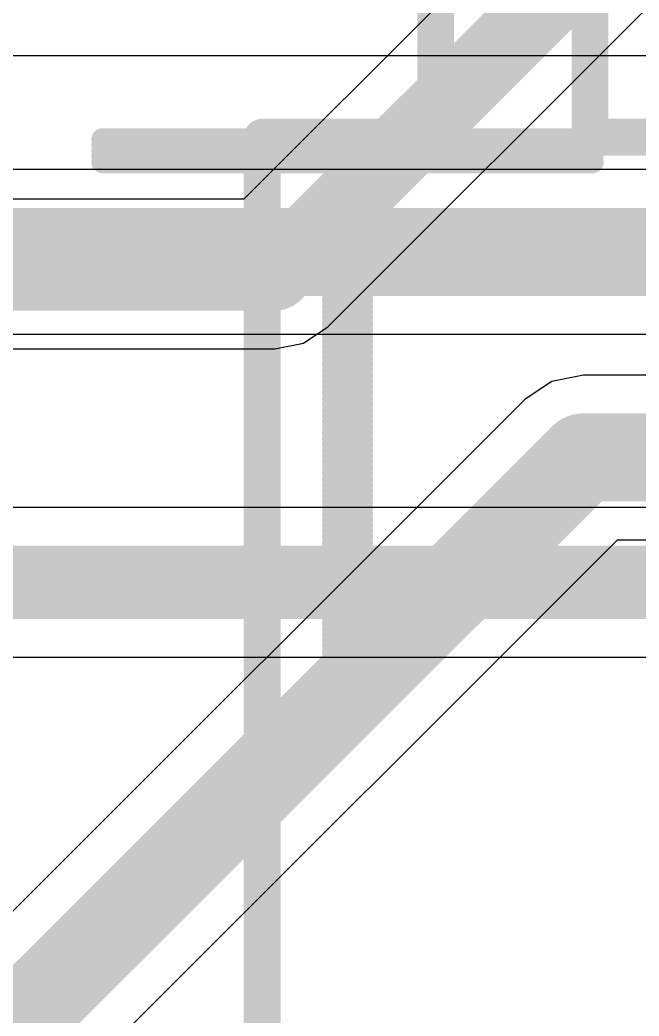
# Model space of a CAD drawing. Header units: inches. Extents: x -4.4 to 45.3, y -0.3 to 53.7.
# Drawn here: x 20.607 to 22.748, y 3.325 to 6.772 of the extents above; entities that cross this region are included whole.
import ezdxf

# ---------------------------------------------------------------- set-up
doc = ezdxf.new("R2010")
doc.units = ezdxf.units.IN
for name, color, linetype in [('Bottom Layer', 5, 'Continuous'), ('Bottom Overlay', 54, 'Continuous'), ('Signal_1', 16, 'Continuous'), ('Signal_2', 76, 'Continuous'), ('Top Layer', 1, 'Continuous'), ('Top Overlay', 2, 'Continuous')]:
    doc.layers.add(name, color=color, linetype=linetype)

# ---------------------------------------------------------------- blocks, each defined once
blk = doc.blocks.new('SFW5R_1STE1LF_26')
at = {"layer": 'Top Overlay'}
for points in [[(-4.8, 0.55, 0.127, 0.127, 0), (-4.8, -3.75, 0.127, 0.127, 0)], [(-5.4, -3.75, 0.127, 0.127, 0), (-5.4, -4.95, 0.127, 0.127, 0)], [(-4.8, -3.75, 0.127, 0.127, 0), (-5.4, -3.75, 0.127, 0.127, 0)]]:
    blk.add_lwpolyline(points, format="xyseb", dxfattribs=at)
for points in [[(-5.4317, -3.75, 0.0635, 0.0635, 1), (-5.3682, -3.75, 0.0635, 0.0635, 1)], [(-5.4317, -3.75, 0.0635, 0.0635, 1), (-5.3682, -3.75, 0.0635, 0.0635, 1)], [(-4.8318, -3.75, 0.0635, 0.0635, 1), (-4.7683, -3.75, 0.0635, 0.0635, 1)], [(-4.8318, -3.75, 0.0635, 0.0635, 1), (-4.7683, -3.75, 0.0635, 0.0635, 1)]]:
    blk.add_lwpolyline(points, format="xyseb", close=True, dxfattribs=at)
blk = doc.blocks.new('SFW5R_1STE1LF_28')
at = {"layer": 'Top Overlay'}
for points in [[(5.4, -3.75, 0.127, 0.127, 0), (4.8, -3.75, 0.127, 0.127, 0)], [(5.4, -3.75, 0.127, 0.127, 0), (5.4, -4.95, 0.127, 0.127, 0)]]:
    blk.add_lwpolyline(points, format="xyseb", dxfattribs=at)
blk.add_lwpolyline([(5.3682, -3.75, 0.0635, 0.0635, 1), (5.4317, -3.75, 0.0635, 0.0635, 1)], format="xyseb", close=True, dxfattribs=at)
blk.add_lwpolyline([(5.3682, -3.75, 0.0635, 0.0635, 1), (5.4317, -3.75, 0.0635, 0.0635, 1)], format="xyseb", close=True, dxfattribs=at)

msp = doc.modelspace()

# ---------------------------------------------------------------- linework, layer by layer
at = {"layer": 'Bottom Layer'}
for p, q in [((29.1682, 6.2539), (17.653, 6.2539)), ((17.771, 5.6841), (29.2862, 5.6841)), ((22.4462, 5.521), (22.3538, 5.4592)), ((22.5552, 5.5427), (22.4462, 5.521)), ((31.9114, 5.5427), (22.5552, 5.5427)), ((22.3538, 5.4592), (19.3638, 2.4693)), ((22.3538, 5.4592), (22.3538, 5.4592)), ((19.6832, 1.983), (22.6732, 4.9729)), ((22.6732, 4.9729), (32.0294, 4.9729))]:
    msp.add_line(p, q, dxfattribs=at)
for points in [[(17.653, 5.969, 0.3048, 0.3048, 0), (29.2862, 5.969, 0.3048, 0.3048, 0)], [(19.4818, 2.1844, 0.3048, 0.3048, 0), (22.5552, 5.2578, 0.3048, 0.3048, 0)], [(22.5552, 5.2578, 0.3048, 0.3048, 0), (32.0294, 5.2578, 0.3048, 0.3048, 0)]]:
    msp.add_lwpolyline(points, format="xyseb", dxfattribs=at)
msp.add_lwpolyline([(22.479, 5.2578, 0.1524, 0.1524, 1), (22.6314, 5.2578, 0.1524, 0.1524, 1)], format="xyseb", close=True, dxfattribs=at)
msp.add_lwpolyline([(22.479, 5.2578, 0.1524, 0.1524, 1), (22.6314, 5.2578, 0.1524, 0.1524, 1)], format="xyseb", close=True, dxfattribs=at)
at = {"layer": 'Bottom Overlay'}
for points in [[(20.8923, 6.359, 0.0762, 0.0762, 0), (22.5873, 6.359, 0.0762, 0.0762, 0)], [(20.8923, 6.3391, 0.0762, 0.0762, 0), (22.5873, 6.3391, 0.0762, 0.0762, 0)], [(20.8923, 6.3191, 0.0762, 0.0762, 0), (22.5873, 6.3191, 0.0762, 0.0762, 0)], [(20.8923, 6.2992, 0.0762, 0.0762, 0), (22.5873, 6.2992, 0.0762, 0.0762, 0)], [(20.8923, 6.2793, 0.0762, 0.0762, 0), (22.5873, 6.2793, 0.0762, 0.0762, 0)], [(21.6899, 5.8206, 0.0762, 0.0762, 0), (21.7896, 5.8206, 0.0762, 0.0762, 0)], [(21.6899, 5.8007, 0.0762, 0.0762, 0), (21.7896, 5.8007, 0.0762, 0.0762, 0)], [(21.6899, 5.7808, 0.0762, 0.0762, 0), (21.7896, 5.7808, 0.0762, 0.0762, 0)], [(21.6899, 5.7608, 0.0762, 0.0762, 0), (21.7896, 5.7608, 0.0762, 0.0762, 0)], [(21.6899, 5.7409, 0.0762, 0.0762, 0), (21.7896, 5.7409, 0.0762, 0.0762, 0)], [(21.6899, 5.7209, 0.0762, 0.0762, 0), (21.7896, 5.7209, 0.0762, 0.0762, 0)], [(21.6899, 5.701, 0.0762, 0.0762, 0), (21.7896, 5.701, 0.0762, 0.0762, 0)], [(21.6899, 5.6811, 0.0762, 0.0762, 0), (21.7896, 5.6811, 0.0762, 0.0762, 0)], [(21.6899, 5.6611, 0.0762, 0.0762, 0), (21.7896, 5.6611, 0.0762, 0.0762, 0)], [(21.6899, 5.6412, 0.0762, 0.0762, 0), (21.7896, 5.6412, 0.0762, 0.0762, 0)], [(21.6899, 5.6212, 0.0762, 0.0762, 0), (21.7896, 5.6212, 0.0762, 0.0762, 0)], [(21.6899, 5.6013, 0.0762, 0.0762, 0), (21.7896, 5.6013, 0.0762, 0.0762, 0)], [(21.6899, 5.5814, 0.0762, 0.0762, 0), (21.7896, 5.5814, 0.0762, 0.0762, 0)], [(21.6899, 5.5614, 0.0762, 0.0762, 0), (21.7896, 5.5614, 0.0762, 0.0762, 0)], [(21.6899, 5.5415, 0.0762, 0.0762, 0), (21.7896, 5.5415, 0.0762, 0.0762, 0)], [(21.6899, 5.5215, 0.0762, 0.0762, 0), (21.7896, 5.5215, 0.0762, 0.0762, 0)], [(21.6899, 5.5016, 0.0762, 0.0762, 0), (21.7896, 5.5016, 0.0762, 0.0762, 0)], [(21.6899, 5.4817, 0.0762, 0.0762, 0), (21.7896, 5.4817, 0.0762, 0.0762, 0)], [(21.6899, 5.4617, 0.0762, 0.0762, 0), (21.7896, 5.4617, 0.0762, 0.0762, 0)], [(21.6899, 5.4418, 0.0762, 0.0762, 0), (21.7896, 5.4418, 0.0762, 0.0762, 0)], [(21.6899, 5.4218, 0.0762, 0.0762, 0), (21.7896, 5.4218, 0.0762, 0.0762, 0)], [(21.6899, 5.4019, 0.0762, 0.0762, 0), (21.7896, 5.4019, 0.0762, 0.0762, 0)], [(21.6899, 5.382, 0.0762, 0.0762, 0), (21.7896, 5.382, 0.0762, 0.0762, 0)], [(21.6899, 5.362, 0.0762, 0.0762, 0), (21.7896, 5.362, 0.0762, 0.0762, 0)], [(21.6899, 5.3421, 0.0762, 0.0762, 0), (21.7896, 5.3421, 0.0762, 0.0762, 0)], [(21.6899, 5.3221, 0.0762, 0.0762, 0), (21.7896, 5.3221, 0.0762, 0.0762, 0)], [(21.6899, 5.3022, 0.0762, 0.0762, 0), (21.7896, 5.3022, 0.0762, 0.0762, 0)], [(21.6899, 5.2823, 0.0762, 0.0762, 0), (21.7896, 5.2823, 0.0762, 0.0762, 0)], [(21.6899, 5.2623, 0.0762, 0.0762, 0), (21.7896, 5.2623, 0.0762, 0.0762, 0)], [(21.6899, 5.2424, 0.0762, 0.0762, 0), (21.7896, 5.2424, 0.0762, 0.0762, 0)], [(21.6899, 5.2224, 0.0762, 0.0762, 0), (21.7896, 5.2224, 0.0762, 0.0762, 0)], [(21.6899, 5.2025, 0.0762, 0.0762, 0), (21.7896, 5.2025, 0.0762, 0.0762, 0)], [(21.6899, 5.1826, 0.0762, 0.0762, 0), (21.7896, 5.1826, 0.0762, 0.0762, 0)], [(21.6899, 5.1626, 0.0762, 0.0762, 0), (21.7896, 5.1626, 0.0762, 0.0762, 0)], [(21.6899, 5.1427, 0.0762, 0.0762, 0), (21.7896, 5.1427, 0.0762, 0.0762, 0)], [(21.6899, 5.1227, 0.0762, 0.0762, 0), (21.7896, 5.1227, 0.0762, 0.0762, 0)], [(21.6899, 5.1028, 0.0762, 0.0762, 0), (21.7896, 5.1028, 0.0762, 0.0762, 0)], [(21.6899, 5.0828, 0.0762, 0.0762, 0), (21.7896, 5.0828, 0.0762, 0.0762, 0)], [(21.6899, 5.0629, 0.0762, 0.0762, 0), (21.7896, 5.0629, 0.0762, 0.0762, 0)], [(21.6899, 5.043, 0.0762, 0.0762, 0), (21.7896, 5.043, 0.0762, 0.0762, 0)], [(21.6899, 5.023, 0.0762, 0.0762, 0), (21.7896, 5.023, 0.0762, 0.0762, 0)], [(21.6899, 5.0031, 0.0762, 0.0762, 0), (21.7896, 5.0031, 0.0762, 0.0762, 0)], [(21.6899, 4.9831, 0.0762, 0.0762, 0), (21.7896, 4.9831, 0.0762, 0.0762, 0)], [(21.6899, 4.9632, 0.0762, 0.0762, 0), (21.7896, 4.9632, 0.0762, 0.0762, 0)], [(21.6899, 4.9433, 0.0762, 0.0762, 0), (21.7896, 4.9433, 0.0762, 0.0762, 0)], [(21.6899, 4.9233, 0.0762, 0.0762, 0), (21.7896, 4.9233, 0.0762, 0.0762, 0)], [(21.6899, 4.9034, 0.0762, 0.0762, 0), (21.7896, 4.9034, 0.0762, 0.0762, 0)], [(21.6899, 4.8834, 0.0762, 0.0762, 0), (21.7896, 4.8834, 0.0762, 0.0762, 0)], [(21.6899, 4.8635, 0.0762, 0.0762, 0), (21.7896, 4.8635, 0.0762, 0.0762, 0)], [(21.6899, 4.8436, 0.0762, 0.0762, 0), (21.7896, 4.8436, 0.0762, 0.0762, 0)], [(21.6899, 4.8236, 0.0762, 0.0762, 0), (21.7896, 4.8236, 0.0762, 0.0762, 0)], [(21.6899, 4.8037, 0.0762, 0.0762, 0), (21.7896, 4.8037, 0.0762, 0.0762, 0)], [(21.6899, 4.7837, 0.0762, 0.0762, 0), (21.7896, 4.7837, 0.0762, 0.0762, 0)], [(21.6899, 4.7638, 0.0762, 0.0762, 0), (21.7896, 4.7638, 0.0762, 0.0762, 0)], [(21.6899, 4.7439, 0.0762, 0.0762, 0), (21.7896, 4.7439, 0.0762, 0.0762, 0)], [(21.6899, 4.7239, 0.0762, 0.0762, 0), (21.7896, 4.7239, 0.0762, 0.0762, 0)], [(21.6899, 4.704, 0.0762, 0.0762, 0), (21.7896, 4.704, 0.0762, 0.0762, 0)], [(21.6899, 4.684, 0.0762, 0.0762, 0), (21.7896, 4.684, 0.0762, 0.0762, 0)], [(21.6899, 4.6641, 0.0762, 0.0762, 0), (21.7896, 4.6641, 0.0762, 0.0762, 0)], [(21.6899, 4.6442, 0.0762, 0.0762, 0), (21.7896, 4.6442, 0.0762, 0.0762, 0)], [(21.6899, 4.6242, 0.0762, 0.0762, 0), (21.7896, 4.6242, 0.0762, 0.0762, 0)], [(21.6899, 4.6043, 0.0762, 0.0762, 0), (21.7896, 4.6043, 0.0762, 0.0762, 0)], [(21.6899, 4.5843, 0.0762, 0.0762, 0), (21.7896, 4.5843, 0.0762, 0.0762, 0)], [(21.6899, 4.5644, 0.0762, 0.0762, 0), (21.7896, 4.5644, 0.0762, 0.0762, 0)], [(21.6899, 4.5445, 0.0762, 0.0762, 0), (21.7896, 4.5445, 0.0762, 0.0762, 0)], [(21.6899, 4.5245, 0.0762, 0.0762, 0), (21.7896, 4.5245, 0.0762, 0.0762, 0)], [(21.6899, 4.5046, 0.0762, 0.0762, 0), (21.7896, 4.5046, 0.0762, 0.0762, 0)], [(21.6899, 4.4846, 0.0762, 0.0762, 0), (21.7896, 4.4846, 0.0762, 0.0762, 0)], [(21.6899, 4.4647, 0.0762, 0.0762, 0), (21.7896, 4.4647, 0.0762, 0.0762, 0)], [(21.6899, 4.4448, 0.0762, 0.0762, 0), (21.7896, 4.4448, 0.0762, 0.0762, 0)], [(21.6899, 4.4248, 0.0762, 0.0762, 0), (21.7896, 4.4248, 0.0762, 0.0762, 0)], [(21.6899, 4.4049, 0.0762, 0.0762, 0), (21.7896, 4.4049, 0.0762, 0.0762, 0)]]:
    msp.add_lwpolyline(points, format="xyseb", dxfattribs=at)
for points in [[(20.8733, 6.359, 0.0381, 0.0381, 1), (20.9114, 6.359, 0.0381, 0.0381, 1)], [(22.5682, 6.359, 0.0381, 0.0381, 1), (22.6063, 6.359, 0.0381, 0.0381, 1)], [(20.8733, 6.3391, 0.0381, 0.0381, 1), (20.9114, 6.3391, 0.0381, 0.0381, 1)], [(20.8733, 6.3191, 0.0381, 0.0381, 1), (20.9114, 6.3191, 0.0381, 0.0381, 1)], [(22.5682, 6.3391, 0.0381, 0.0381, 1), (22.6063, 6.3391, 0.0381, 0.0381, 1)], [(22.5682, 6.3191, 0.0381, 0.0381, 1), (22.6063, 6.3191, 0.0381, 0.0381, 1)], [(20.8733, 6.2992, 0.0381, 0.0381, 1), (20.9114, 6.2992, 0.0381, 0.0381, 1)], [(20.8733, 6.2793, 0.0381, 0.0381, 1), (20.9114, 6.2793, 0.0381, 0.0381, 1)], [(22.5682, 6.2992, 0.0381, 0.0381, 1), (22.6063, 6.2992, 0.0381, 0.0381, 1)], [(22.5682, 6.2793, 0.0381, 0.0381, 1), (22.6063, 6.2793, 0.0381, 0.0381, 1)], [(21.6709, 5.8206, 0.0381, 0.0381, 1), (21.709, 5.8206, 0.0381, 0.0381, 1)], [(21.6709, 5.8007, 0.0381, 0.0381, 1), (21.709, 5.8007, 0.0381, 0.0381, 1)], [(21.7706, 5.8206, 0.0381, 0.0381, 1), (21.8087, 5.8206, 0.0381, 0.0381, 1)], [(21.7706, 5.8007, 0.0381, 0.0381, 1), (21.8087, 5.8007, 0.0381, 0.0381, 1)], [(21.6709, 5.7808, 0.0381, 0.0381, 1), (21.709, 5.7808, 0.0381, 0.0381, 1)], [(21.6709, 5.7608, 0.0381, 0.0381, 1), (21.709, 5.7608, 0.0381, 0.0381, 1)], [(21.7706, 5.7808, 0.0381, 0.0381, 1), (21.8087, 5.7808, 0.0381, 0.0381, 1)], [(21.7706, 5.7608, 0.0381, 0.0381, 1), (21.8087, 5.7608, 0.0381, 0.0381, 1)], [(21.6709, 5.7409, 0.0381, 0.0381, 1), (21.709, 5.7409, 0.0381, 0.0381, 1)], [(21.6709, 5.7209, 0.0381, 0.0381, 1), (21.709, 5.7209, 0.0381, 0.0381, 1)], [(21.7706, 5.7409, 0.0381, 0.0381, 1), (21.8087, 5.7409, 0.0381, 0.0381, 1)], [(21.7706, 5.7209, 0.0381, 0.0381, 1), (21.8087, 5.7209, 0.0381, 0.0381, 1)], [(21.6709, 5.701, 0.0381, 0.0381, 1), (21.709, 5.701, 0.0381, 0.0381, 1)], [(21.7706, 5.701, 0.0381, 0.0381, 1), (21.8087, 5.701, 0.0381, 0.0381, 1)], [(21.6709, 5.6811, 0.0381, 0.0381, 1), (21.709, 5.6811, 0.0381, 0.0381, 1)], [(21.6709, 5.6611, 0.0381, 0.0381, 1), (21.709, 5.6611, 0.0381, 0.0381, 1)], [(21.7706, 5.6811, 0.0381, 0.0381, 1), (21.8087, 5.6811, 0.0381, 0.0381, 1)], [(21.7706, 5.6611, 0.0381, 0.0381, 1), (21.8087, 5.6611, 0.0381, 0.0381, 1)], [(21.6709, 5.6412, 0.0381, 0.0381, 1), (21.709, 5.6412, 0.0381, 0.0381, 1)], [(21.6709, 5.6212, 0.0381, 0.0381, 1), (21.709, 5.6212, 0.0381, 0.0381, 1)], [(21.7706, 5.6412, 0.0381, 0.0381, 1), (21.8087, 5.6412, 0.0381, 0.0381, 1)], [(21.7706, 5.6212, 0.0381, 0.0381, 1), (21.8087, 5.6212, 0.0381, 0.0381, 1)], [(21.6709, 5.6013, 0.0381, 0.0381, 1), (21.709, 5.6013, 0.0381, 0.0381, 1)], [(21.6709, 5.5814, 0.0381, 0.0381, 1), (21.709, 5.5814, 0.0381, 0.0381, 1)], [(21.7706, 5.6013, 0.0381, 0.0381, 1), (21.8087, 5.6013, 0.0381, 0.0381, 1)], [(21.7706, 5.5814, 0.0381, 0.0381, 1), (21.8087, 5.5814, 0.0381, 0.0381, 1)], [(21.6709, 5.5614, 0.0381, 0.0381, 1), (21.709, 5.5614, 0.0381, 0.0381, 1)], [(21.7706, 5.5614, 0.0381, 0.0381, 1), (21.8087, 5.5614, 0.0381, 0.0381, 1)], [(21.6709, 5.5415, 0.0381, 0.0381, 1), (21.709, 5.5415, 0.0381, 0.0381, 1)], [(21.6709, 5.5215, 0.0381, 0.0381, 1), (21.709, 5.5215, 0.0381, 0.0381, 1)], [(21.7706, 5.5415, 0.0381, 0.0381, 1), (21.8087, 5.5415, 0.0381, 0.0381, 1)], [(21.7706, 5.5215, 0.0381, 0.0381, 1), (21.8087, 5.5215, 0.0381, 0.0381, 1)], [(21.6709, 5.5016, 0.0381, 0.0381, 1), (21.709, 5.5016, 0.0381, 0.0381, 1)], [(21.6709, 5.4817, 0.0381, 0.0381, 1), (21.709, 5.4817, 0.0381, 0.0381, 1)], [(21.7706, 5.5016, 0.0381, 0.0381, 1), (21.8087, 5.5016, 0.0381, 0.0381, 1)], [(21.7706, 5.4817, 0.0381, 0.0381, 1), (21.8087, 5.4817, 0.0381, 0.0381, 1)], [(21.6709, 5.4617, 0.0381, 0.0381, 1), (21.709, 5.4617, 0.0381, 0.0381, 1)], [(21.7706, 5.4617, 0.0381, 0.0381, 1), (21.8087, 5.4617, 0.0381, 0.0381, 1)], [(21.6709, 5.4418, 0.0381, 0.0381, 1), (21.709, 5.4418, 0.0381, 0.0381, 1)], [(21.6709, 5.4218, 0.0381, 0.0381, 1), (21.709, 5.4218, 0.0381, 0.0381, 1)], [(21.7706, 5.4418, 0.0381, 0.0381, 1), (21.8087, 5.4418, 0.0381, 0.0381, 1)], [(21.7706, 5.4218, 0.0381, 0.0381, 1), (21.8087, 5.4218, 0.0381, 0.0381, 1)], [(21.6709, 5.4019, 0.0381, 0.0381, 1), (21.709, 5.4019, 0.0381, 0.0381, 1)], [(21.6709, 5.382, 0.0381, 0.0381, 1), (21.709, 5.382, 0.0381, 0.0381, 1)], [(21.7706, 5.4019, 0.0381, 0.0381, 1), (21.8087, 5.4019, 0.0381, 0.0381, 1)], [(21.7706, 5.382, 0.0381, 0.0381, 1), (21.8087, 5.382, 0.0381, 0.0381, 1)], [(21.6709, 5.362, 0.0381, 0.0381, 1), (21.709, 5.362, 0.0381, 0.0381, 1)], [(21.6709, 5.3421, 0.0381, 0.0381, 1), (21.709, 5.3421, 0.0381, 0.0381, 1)], [(21.7706, 5.362, 0.0381, 0.0381, 1), (21.8087, 5.362, 0.0381, 0.0381, 1)], [(21.7706, 5.3421, 0.0381, 0.0381, 1), (21.8087, 5.3421, 0.0381, 0.0381, 1)], [(21.6709, 5.3221, 0.0381, 0.0381, 1), (21.709, 5.3221, 0.0381, 0.0381, 1)], [(21.7706, 5.3221, 0.0381, 0.0381, 1), (21.8087, 5.3221, 0.0381, 0.0381, 1)], [(21.6709, 5.3022, 0.0381, 0.0381, 1), (21.709, 5.3022, 0.0381, 0.0381, 1)], [(21.6709, 5.2823, 0.0381, 0.0381, 1), (21.709, 5.2823, 0.0381, 0.0381, 1)], [(21.7706, 5.3022, 0.0381, 0.0381, 1), (21.8087, 5.3022, 0.0381, 0.0381, 1)], [(21.7706, 5.2823, 0.0381, 0.0381, 1), (21.8087, 5.2823, 0.0381, 0.0381, 1)], [(21.6709, 5.2623, 0.0381, 0.0381, 1), (21.709, 5.2623, 0.0381, 0.0381, 1)], [(21.6709, 5.2424, 0.0381, 0.0381, 1), (21.709, 5.2424, 0.0381, 0.0381, 1)], [(21.7706, 5.2623, 0.0381, 0.0381, 1), (21.8087, 5.2623, 0.0381, 0.0381, 1)], [(21.7706, 5.2424, 0.0381, 0.0381, 1), (21.8087, 5.2424, 0.0381, 0.0381, 1)], [(21.6709, 5.2224, 0.0381, 0.0381, 1), (21.709, 5.2224, 0.0381, 0.0381, 1)], [(21.6709, 5.2025, 0.0381, 0.0381, 1), (21.709, 5.2025, 0.0381, 0.0381, 1)], [(21.7706, 5.2224, 0.0381, 0.0381, 1), (21.8087, 5.2224, 0.0381, 0.0381, 1)], [(21.7706, 5.2025, 0.0381, 0.0381, 1), (21.8087, 5.2025, 0.0381, 0.0381, 1)], [(21.6709, 5.1826, 0.0381, 0.0381, 1), (21.709, 5.1826, 0.0381, 0.0381, 1)], [(21.7706, 5.1826, 0.0381, 0.0381, 1), (21.8087, 5.1826, 0.0381, 0.0381, 1)], [(21.6709, 5.1626, 0.0381, 0.0381, 1), (21.709, 5.1626, 0.0381, 0.0381, 1)], [(21.6709, 5.1427, 0.0381, 0.0381, 1), (21.709, 5.1427, 0.0381, 0.0381, 1)], [(21.7706, 5.1626, 0.0381, 0.0381, 1), (21.8087, 5.1626, 0.0381, 0.0381, 1)], [(21.7706, 5.1427, 0.0381, 0.0381, 1), (21.8087, 5.1427, 0.0381, 0.0381, 1)], [(21.6709, 5.1227, 0.0381, 0.0381, 1), (21.709, 5.1227, 0.0381, 0.0381, 1)], [(21.6709, 5.1028, 0.0381, 0.0381, 1), (21.709, 5.1028, 0.0381, 0.0381, 1)], [(21.7706, 5.1227, 0.0381, 0.0381, 1), (21.8087, 5.1227, 0.0381, 0.0381, 1)], [(21.7706, 5.1028, 0.0381, 0.0381, 1), (21.8087, 5.1028, 0.0381, 0.0381, 1)], [(21.6709, 5.0828, 0.0381, 0.0381, 1), (21.709, 5.0828, 0.0381, 0.0381, 1)], [(21.7706, 5.0828, 0.0381, 0.0381, 1), (21.8087, 5.0828, 0.0381, 0.0381, 1)], [(21.6709, 5.0629, 0.0381, 0.0381, 1), (21.709, 5.0629, 0.0381, 0.0381, 1)], [(21.6709, 5.043, 0.0381, 0.0381, 1), (21.709, 5.043, 0.0381, 0.0381, 1)], [(21.7706, 5.0629, 0.0381, 0.0381, 1), (21.8087, 5.0629, 0.0381, 0.0381, 1)], [(21.7706, 5.043, 0.0381, 0.0381, 1), (21.8087, 5.043, 0.0381, 0.0381, 1)], [(21.6709, 5.023, 0.0381, 0.0381, 1), (21.709, 5.023, 0.0381, 0.0381, 1)], [(21.6709, 5.0031, 0.0381, 0.0381, 1), (21.709, 5.0031, 0.0381, 0.0381, 1)], [(21.7706, 5.023, 0.0381, 0.0381, 1), (21.8087, 5.023, 0.0381, 0.0381, 1)], [(21.7706, 5.0031, 0.0381, 0.0381, 1), (21.8087, 5.0031, 0.0381, 0.0381, 1)], [(21.6709, 4.9831, 0.0381, 0.0381, 1), (21.709, 4.9831, 0.0381, 0.0381, 1)], [(21.6709, 4.9632, 0.0381, 0.0381, 1), (21.709, 4.9632, 0.0381, 0.0381, 1)], [(21.7706, 4.9831, 0.0381, 0.0381, 1), (21.8087, 4.9831, 0.0381, 0.0381, 1)], [(21.7706, 4.9632, 0.0381, 0.0381, 1), (21.8087, 4.9632, 0.0381, 0.0381, 1)], [(21.6709, 4.9433, 0.0381, 0.0381, 1), (21.709, 4.9433, 0.0381, 0.0381, 1)], [(21.7706, 4.9433, 0.0381, 0.0381, 1), (21.8087, 4.9433, 0.0381, 0.0381, 1)], [(21.6709, 4.9233, 0.0381, 0.0381, 1), (21.709, 4.9233, 0.0381, 0.0381, 1)], [(21.6709, 4.9034, 0.0381, 0.0381, 1), (21.709, 4.9034, 0.0381, 0.0381, 1)], [(21.7706, 4.9233, 0.0381, 0.0381, 1), (21.8087, 4.9233, 0.0381, 0.0381, 1)], [(21.7706, 4.9034, 0.0381, 0.0381, 1), (21.8087, 4.9034, 0.0381, 0.0381, 1)], [(21.6709, 4.8834, 0.0381, 0.0381, 1), (21.709, 4.8834, 0.0381, 0.0381, 1)], [(21.6709, 4.8635, 0.0381, 0.0381, 1), (21.709, 4.8635, 0.0381, 0.0381, 1)], [(21.7706, 4.8834, 0.0381, 0.0381, 1), (21.8087, 4.8834, 0.0381, 0.0381, 1)], [(21.7706, 4.8635, 0.0381, 0.0381, 1), (21.8087, 4.8635, 0.0381, 0.0381, 1)], [(21.6709, 4.8436, 0.0381, 0.0381, 1), (21.709, 4.8436, 0.0381, 0.0381, 1)], [(21.6709, 4.8236, 0.0381, 0.0381, 1), (21.709, 4.8236, 0.0381, 0.0381, 1)], [(21.7706, 4.8436, 0.0381, 0.0381, 1), (21.8087, 4.8436, 0.0381, 0.0381, 1)], [(21.7706, 4.8236, 0.0381, 0.0381, 1), (21.8087, 4.8236, 0.0381, 0.0381, 1)], [(21.6709, 4.8037, 0.0381, 0.0381, 1), (21.709, 4.8037, 0.0381, 0.0381, 1)], [(21.7706, 4.8037, 0.0381, 0.0381, 1), (21.8087, 4.8037, 0.0381, 0.0381, 1)], [(21.6709, 4.7837, 0.0381, 0.0381, 1), (21.709, 4.7837, 0.0381, 0.0381, 1)], [(21.6709, 4.7638, 0.0381, 0.0381, 1), (21.709, 4.7638, 0.0381, 0.0381, 1)], [(21.7706, 4.7837, 0.0381, 0.0381, 1), (21.8087, 4.7837, 0.0381, 0.0381, 1)], [(21.7706, 4.7638, 0.0381, 0.0381, 1), (21.8087, 4.7638, 0.0381, 0.0381, 1)], [(21.6709, 4.7439, 0.0381, 0.0381, 1), (21.709, 4.7439, 0.0381, 0.0381, 1)], [(21.6709, 4.7239, 0.0381, 0.0381, 1), (21.709, 4.7239, 0.0381, 0.0381, 1)], [(21.7706, 4.7439, 0.0381, 0.0381, 1), (21.8087, 4.7439, 0.0381, 0.0381, 1)], [(21.7706, 4.7239, 0.0381, 0.0381, 1), (21.8087, 4.7239, 0.0381, 0.0381, 1)], [(21.6709, 4.704, 0.0381, 0.0381, 1), (21.709, 4.704, 0.0381, 0.0381, 1)], [(21.7706, 4.704, 0.0381, 0.0381, 1), (21.8087, 4.704, 0.0381, 0.0381, 1)], [(21.6709, 4.684, 0.0381, 0.0381, 1), (21.709, 4.684, 0.0381, 0.0381, 1)], [(21.6709, 4.6641, 0.0381, 0.0381, 1), (21.709, 4.6641, 0.0381, 0.0381, 1)], [(21.7706, 4.684, 0.0381, 0.0381, 1), (21.8087, 4.684, 0.0381, 0.0381, 1)], [(21.7706, 4.6641, 0.0381, 0.0381, 1), (21.8087, 4.6641, 0.0381, 0.0381, 1)], [(21.6709, 4.6442, 0.0381, 0.0381, 1), (21.709, 4.6442, 0.0381, 0.0381, 1)], [(21.6709, 4.6242, 0.0381, 0.0381, 1), (21.709, 4.6242, 0.0381, 0.0381, 1)], [(21.7706, 4.6442, 0.0381, 0.0381, 1), (21.8087, 4.6442, 0.0381, 0.0381, 1)], [(21.7706, 4.6242, 0.0381, 0.0381, 1), (21.8087, 4.6242, 0.0381, 0.0381, 1)], [(21.6709, 4.6043, 0.0381, 0.0381, 1), (21.709, 4.6043, 0.0381, 0.0381, 1)], [(21.6709, 4.5843, 0.0381, 0.0381, 1), (21.709, 4.5843, 0.0381, 0.0381, 1)], [(21.7706, 4.6043, 0.0381, 0.0381, 1), (21.8087, 4.6043, 0.0381, 0.0381, 1)], [(21.7706, 4.5843, 0.0381, 0.0381, 1), (21.8087, 4.5843, 0.0381, 0.0381, 1)], [(21.6709, 4.5644, 0.0381, 0.0381, 1), (21.709, 4.5644, 0.0381, 0.0381, 1)], [(21.7706, 4.5644, 0.0381, 0.0381, 1), (21.8087, 4.5644, 0.0381, 0.0381, 1)], [(21.6709, 4.5445, 0.0381, 0.0381, 1), (21.709, 4.5445, 0.0381, 0.0381, 1)], [(21.6709, 4.5245, 0.0381, 0.0381, 1), (21.709, 4.5245, 0.0381, 0.0381, 1)], [(21.7706, 4.5445, 0.0381, 0.0381, 1), (21.8087, 4.5445, 0.0381, 0.0381, 1)], [(21.7706, 4.5245, 0.0381, 0.0381, 1), (21.8087, 4.5245, 0.0381, 0.0381, 1)], [(21.6709, 4.5046, 0.0381, 0.0381, 1), (21.709, 4.5046, 0.0381, 0.0381, 1)], [(21.6709, 4.4846, 0.0381, 0.0381, 1), (21.709, 4.4846, 0.0381, 0.0381, 1)], [(21.7706, 4.5046, 0.0381, 0.0381, 1), (21.8087, 4.5046, 0.0381, 0.0381, 1)], [(21.7706, 4.4846, 0.0381, 0.0381, 1), (21.8087, 4.4846, 0.0381, 0.0381, 1)], [(21.6709, 4.4647, 0.0381, 0.0381, 1), (21.709, 4.4647, 0.0381, 0.0381, 1)], [(21.6709, 4.4448, 0.0381, 0.0381, 1), (21.709, 4.4448, 0.0381, 0.0381, 1)], [(21.7706, 4.4647, 0.0381, 0.0381, 1), (21.8087, 4.4647, 0.0381, 0.0381, 1)], [(21.7706, 4.4448, 0.0381, 0.0381, 1), (21.8087, 4.4448, 0.0381, 0.0381, 1)], [(21.6709, 4.4248, 0.0381, 0.0381, 1), (21.709, 4.4248, 0.0381, 0.0381, 1)], [(21.7706, 4.4248, 0.0381, 0.0381, 1), (21.8087, 4.4248, 0.0381, 0.0381, 1)], [(21.6709, 4.4049, 0.0381, 0.0381, 1), (21.709, 4.4049, 0.0381, 0.0381, 1)], [(21.7706, 4.4049, 0.0381, 0.0381, 1), (21.8087, 4.4049, 0.0381, 0.0381, 1)]]:
    msp.add_lwpolyline(points, format="xyseb", close=True, dxfattribs=at)
at = {"layer": 'Signal_1'}
for p, q in [((30.2965, 5.085), (19.3802, 5.085)), ((19.4875, 4.567), (30.4038, 4.567))]:
    msp.add_line(p, q, dxfattribs=at)
msp.add_lwpolyline([(19.3802, 4.826, 0.254, 0.254, 0), (30.4038, 4.826, 0.254, 0.254, 0)], format="xyseb", dxfattribs=at)
at = {"layer": 'Signal_2'}
for p, q in [((22.8042, 7.5749), (21.3811, 6.1518)), ((21.6715, 5.7097), (23.2463, 7.2845)), ((21.3811, 6.1518), (8.636, 6.1518)), ((21.5875, 5.6535), (21.6715, 5.7097)), ((8.7433, 5.6338), (21.4884, 5.6338)), ((21.4884, 5.6338), (21.5875, 5.6535))]:
    msp.add_line(p, q, dxfattribs=at)
for points in [[(21.4884, 5.8928, 0.254, 0.254, 0), (23.0632, 7.4676, 0.254, 0.254, 0)], [(8.636, 5.8928, 0.254, 0.254, 0), (21.4884, 5.8928, 0.254, 0.254, 0)]]:
    msp.add_lwpolyline(points, format="xyseb", dxfattribs=at)
msp.add_lwpolyline([(21.4249, 5.8928, 0.127, 0.127, 1), (21.5519, 5.8928, 0.127, 0.127, 1)], format="xyseb", close=True, dxfattribs=at)
msp.add_lwpolyline([(21.4249, 5.8928, 0.127, 0.127, 1), (21.5519, 5.8928, 0.127, 0.127, 1)], format="xyseb", close=True, dxfattribs=at)
at = {"layer": 'Top Layer'}
msp.add_line((6.9506, 6.6493), (44.0482, 6.6493), dxfattribs=at)

# ---------------------------------------------------------------- block references
at = {"rotation": 180}
for name, p in [('SFW5R_1STE1LF_26', (16.6446, 2.6162)), ('SFW5R_1STE1LF_28', (27.9781, 2.6162))]:
    msp.add_blockref(name, p, dxfattribs=at)

doc.saveas('drawing.dxf')
